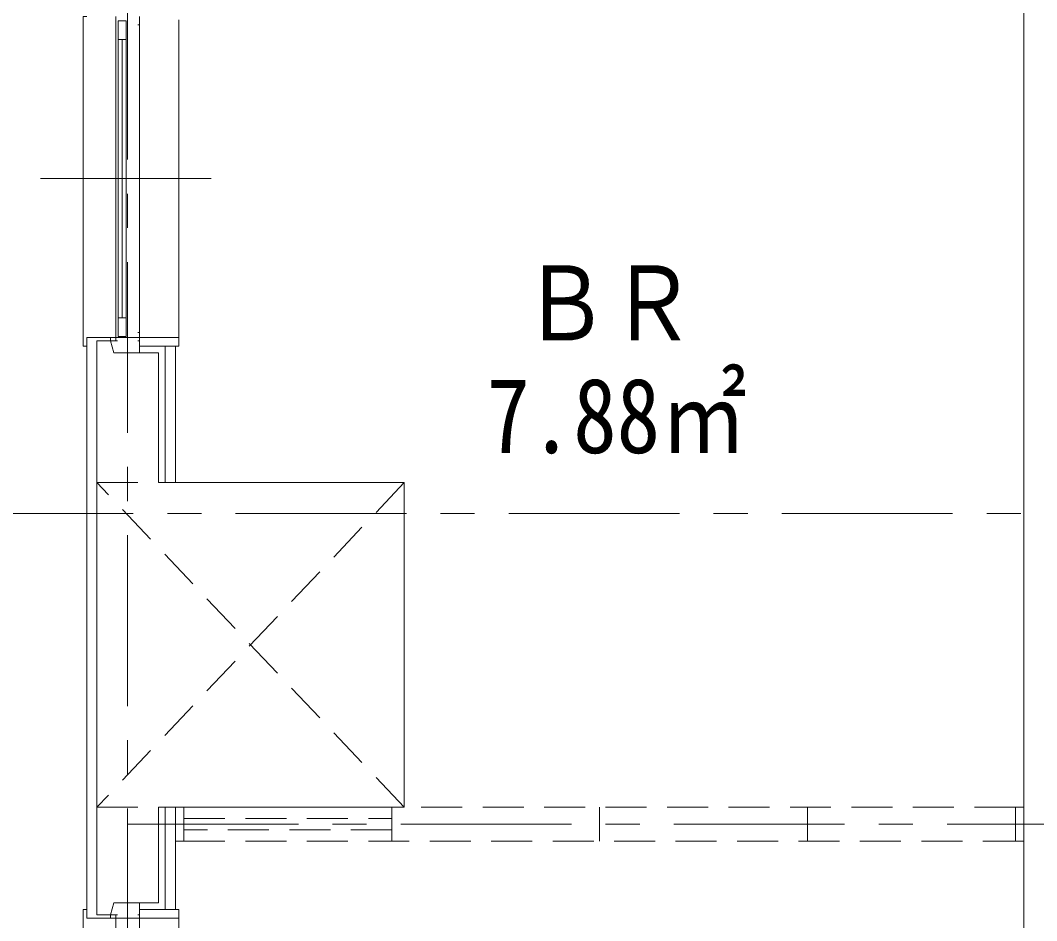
# Model space of a CAD drawing. Units: millimetres at full size; details may follow other scales. Extents: x -443943 to 462275, y -43546 to 79452.
# Drawn here: x -124183 to -121206, y 5417 to 8053 of the extents above; entities that cross this region are included whole.
import ezdxf
from ezdxf.enums import TextEntityAlignment as Align

# ---------------------------------------------------------------- set-up
doc = ezdxf.new("R2010")
doc.units = ezdxf.units.MM
doc.header["$LTSCALE"] = 100
doc.linetypes.add('CHAIN1', pattern=[8, 5, -1, 1, -1])
doc.linetypes.add('DASHED1', pattern=[1.8, 1.2, -0.6])
doc.layers.add('4-1_通り芯', color=4, linetype='Continuous', lineweight=9)
doc.styles.add('ＭＳ ゴシック', font='')
doc.styles.get('ＭＳ ゴシック').set_extended_font_data('MS Gothic')

msp = doc.modelspace()

# ---------------------------------------------------------------- linework, layer by layer
at = {"layer": '4-1_通り芯', "linetype": 'CHAIN1'}
for p, q in [((-123868.2, 14545), (-123868.2, -6100.9)), ((-115051.9, 6609.1), (-127282.4, 6609.1)), ((-123868.2, 5699.1), (-118468.2, 5699.1))]:
    msp.add_line(p, q, dxfattribs=at)
at = {"layer": '4-1_通り芯'}
for p, q in [((-123903.2, 7114.1), (-123903.2, 8064.1)), ((-123833.2, 8039.1), (-123838.2, 8039.1)), ((-123833.2, 8064.1), (-123833.2, 7114.1)), ((-123718.2, 7124.1), (-123718.2, 8054.1)), ((-123872.7, 7996.6), (-123895.7, 7996.6)), ((-123884.2, 7181.6), (-123884.2, 7996.6)), ((-124123.2, 7589.1), (-123623.2, 7589.1)), ((-123872.7, 7181.6), (-123895.7, 7181.6)), ((-123833.2, 7124.1), (-123918.2, 7124.1)), ((-123833.2, 7139.1), (-123838.2, 7139.1)), ((-123918.2, 7114.1), (-123898.2, 7114.1)), ((-123833.2, 7114.1), (-123838.2, 7114.1)), ((-123833.2, 7099.1), (-123833.2, 7079.1)), ((-123758.2, 6699.1), (-123758.2, 7099.1)), ((-123758.2, 5749.1), (-123758.2, 5449.1)), ((-123833.2, 5469.1), (-123833.2, 5449.1)), ((-123898.2, 5434.1), (-123918.2, 5434.1)), ((-123918.2, 5424.1), (-123833.2, 5424.1)), ((-123903.2, 2184.1), (-123903.2, 5434.1)), ((-123833.2, 5434.1), (-123838.2, 5434.1)), ((-123718.2, 2194.1), (-123718.2, 5424.1))]:
    msp.add_line(p, q, dxfattribs=at)
at = {"layer": '4-1_通り芯', "color": 7, "lineweight": 15}
for p, q in [((-123728.2, 7099.1), (-123728.2, 6699.1)), ((-121243.2, 5649.1), (-121268.2, 5649.1))]:
    msp.add_line(p, q, dxfattribs=at)
at = {"layer": '4-1_通り芯', "color": 3, "linetype": 'DASHED1', "lineweight": 20}
for p, q in [((-123958.2, 6699.1), (-123778.2, 6699.1)), ((-123058.2, 5749.1), (-123958.2, 6699.1))]:
    msp.add_line(p, q, dxfattribs=at)
at = {"layer": '4-1_通り芯', "color": 7, "linetype": 'DASHED1', "lineweight": 15}
for p, q in [((-121268.2, 5749.1), (-123703.2, 5749.1)), ((-123094.4, 5749.1), (-123094.4, 5649.1)), ((-122485.7, 5649.1), (-122485.7, 5749.1)), ((-121876.9, 5749.1), (-121876.9, 5649.1)), ((-123703.2, 5715.7), (-123094.4, 5715.7)), ((-123094.4, 5682.4), (-123703.2, 5682.4)), ((-123703.2, 5649.1), (-121268.2, 5649.1))]:
    msp.add_line(p, q, dxfattribs=at)
at = {"layer": '4-1_通り芯', "color": 3, "lineweight": 20}
for points in [[(-121278.2, 8669.1), (-121243.2, 8659.7), (-121243.2, 1691.1)], [(-123918.2, 5434.1), (-123958.2, 5434.1), (-123958.2, 7114.1), (-123918.2, 7114.1)], [(-123918.2, 7114.1), (-123908.8, 7079.1), (-123778.2, 7079.1), (-123778.2, 6699.1), (-123058.2, 6699.1)], [(-123058.2, 6699.1), (-123058.2, 5749.1), (-123778.2, 5749.1), (-123778.2, 5469.1)], [(-123778.2, 5469.1), (-123908.8, 5469.1), (-123918.2, 5434.1)]]:
    msp.add_lwpolyline(points, dxfattribs=at)
at = {"layer": '4-1_通り芯'}
for points in [[(-123988.2, 8064.1), (-123998.2, 8064.1), (-123998.2, 7099.1), (-123988.2, 7099.1)], [(-123988.2, 5449.1), (-123998.2, 5449.1), (-123998.2, 2184.1), (-123988.2, 2184.1)], [(-123833.2, 5434.1), (-123833.2, 2184.1), (-123838.2, 2184.1)]]:
    msp.add_lwpolyline(points, dxfattribs=at)
msp.add_lwpolyline([(-123895.7, 7127.1), (-123872.7, 7127.1), (-123872.7, 8051.1), (-123895.7, 8051.1)], close=True, dxfattribs=at)
at = {"layer": '4-1_通り芯', "color": 7, "lineweight": 15}
for points in [[(-123918.2, 5434.1), (-123918.2, 5424.1), (-123988.2, 5424.1), (-123988.2, 7124.1), (-123918.2, 7124.1), (-123918.2, 7114.1)], [(-123728.2, 5449.1), (-123728.2, 5749.1), (-123703.2, 5749.1), (-123703.2, 5649.1), (-123728.2, 5649.1)], [(-121268.2, 5649.1), (-121268.2, 5749.1), (-121243.2, 5749.1)]]:
    msp.add_lwpolyline(points, dxfattribs=at)
for points in [[(-123833.2, 7124.1), (-123718.2, 7124.1), (-123718.2, 7099.1), (-123833.2, 7099.1)], [(-123718.2, 5424.1), (-123718.2, 5449.1), (-123833.2, 5449.1), (-123833.2, 5424.1)]]:
    msp.add_lwpolyline(points, close=True, dxfattribs=at)
at = {"layer": '4-1_通り芯', "color": 3, "linetype": 'DASHED1', "lineweight": 20}
msp.add_lwpolyline([(-123058.2, 6699.1), (-123958.2, 5749.1), (-123778.2, 5749.1)], dxfattribs=at)

# ---------------------------------------------------------------- texts
at = {"layer": '4-1_通り芯', "color": 7, "style": 'ＭＳ ゴシック', "width": 0.85}
for s, p in [('ＢＲ', (-122713.2, 7049.3)), ('7.88㎡', (-122817.4, 6719.8))]:
    msp.add_text(s, height=219.9, dxfattribs=at).set_placement(p, align=Align.BOTTOM_LEFT)

doc.saveas('drawing.dxf')
